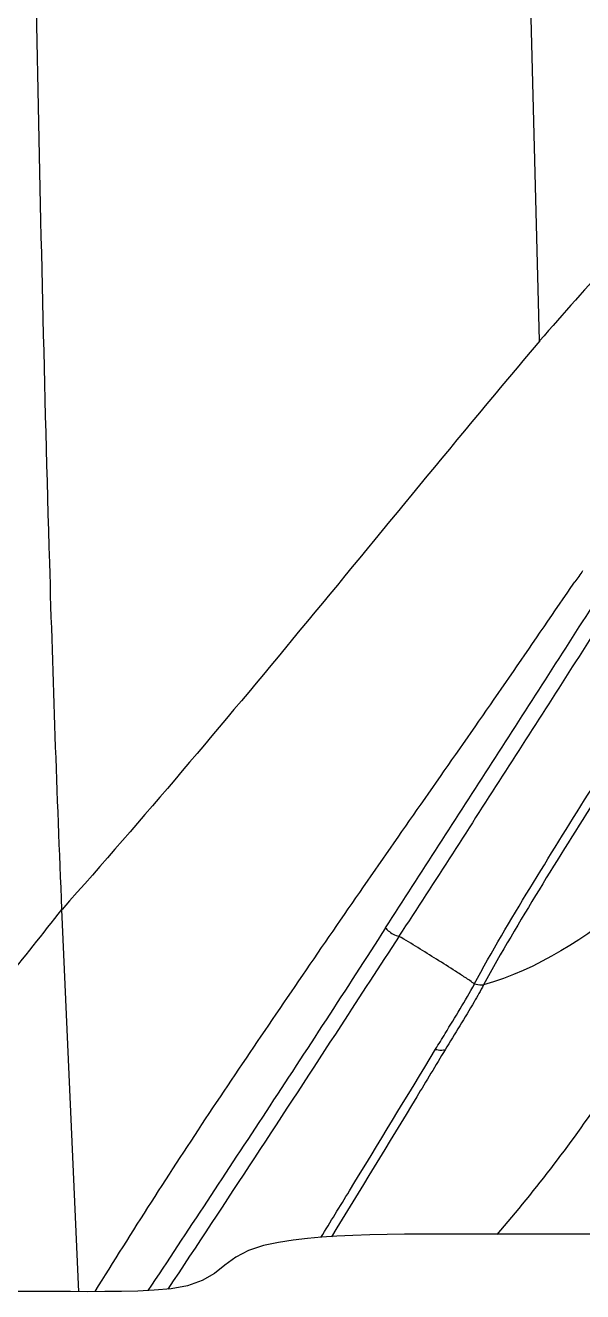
# Model space of a CAD drawing. Header units: millimetres. Extents: x -73584 to -37571, y -61249 to -50748.
# Drawn here: x -53005.63 to -52993.53, y -59245.73 to -59218.21 of the extents above; entities that cross this region are included whole.
import ezdxf

# ---------------------------------------------------------------- set-up
doc = ezdxf.new("R2010")
doc.units = ezdxf.units.MM
doc.header["$LTSCALE"] = 200
doc.layers.add('DIM', color=3, linetype='Continuous')

# ---------------------------------------------------------------- blocks, each defined once
blk = doc.blocks.new('12586')
at = {"color": 7, "linetype": 'Continuous'}
blk.add_line((-40091.845, -54919.361), (-40092.212, -54911.056), dxfattribs=at)
blk.add_line((-40091.845, -54919.361), (-40092.212, -54911.056), dxfattribs=at)
blk.add_lwpolyline([(-40080.726, -54918.109), (-40081.115, -54918.109), (-40081.503, -54918.109), (-40081.897, -54918.109), (-40082.299, -54918.108), (-40082.709, -54918.108), (-40083.126, -54918.108), (-40083.547, -54918.108), (-40083.964, -54918.109), (-40084.376, -54918.111), (-40084.77, -54918.114), (-40085.151, -54918.119), (-40085.526, -54918.127), (-40085.89, -54918.14), (-40086.241, -54918.156), (-40086.575, -54918.179), (-40086.88, -54918.206), (-40087.187, -54918.242), (-40087.504, -54918.291), (-40087.831, -54918.361), (-40088.156, -54918.465), (-40088.432, -54918.608), (-40088.669, -54918.786), (-40088.896, -54918.966), (-40089.161, -54919.12), (-40089.481, -54919.233), (-40089.835, -54919.297), (-40090.207, -54919.331), (-40090.565, -54919.348), (-40090.917, -54919.356), (-40091.281, -54919.36), (-40091.649, -54919.361), (-40092.02, -54919.36), (-40092.397, -54919.36), (-40092.781, -54919.359), (-40093.174, -54919.359)], dxfattribs=at)
blk.add_arc((-40004.622, -54956.853), 92.976, 145.12818, 145.31119, dxfattribs=at)
for points, knots in [([(-40092.209, -54911.055), (-40092.315, -54908.546), (-40092.661, -54898.481), (-40092.809, -54888.411), (-40093.003, -54880.855)], [0, 0, 0, 0, 0.249393, 1, 1, 1, 1]), ([(-40074.086, -54892.39), (-40074.922, -54892.713), (-40076.494, -54893.526), (-40078.545, -54895.111), (-40080.258, -54896.896), (-40081.32, -54898.107), (-40081.838, -54898.699)], [0, 0, 0, 0, 0.266255, 0.521564, 0.766469, 1, 1, 1, 1]), ([(-40081.834, -54898.698), (-40083.591, -54900.778), (-40086.981, -54904.952), (-40090.443, -54909.07), (-40092.208, -54911.055)], [0, 0, 0, 0, 0.506131, 1, 1, 1, 1]), ([(-40091.488, -54919.358), (-40090.683, -54918.055), (-40089.441, -54916.115), (-40087.718, -54913.563), (-40086.406, -54911.642), (-40085.079, -54909.722), (-40083.739, -54907.806), (-40082.398, -54905.881), (-40081.52, -54904.585), (-40081.072, -54903.938)], [0, 0, 0, 0, 0.246948, 0.371283, 0.49636, 0.621867, 0.747497, 0.873245, 1, 1, 1, 1]), ([(-40085.183, -54911.456), (-40084.413, -54910.258), (-40083.252, -54908.461), (-40081.701, -54906.054), (-40080.93, -54904.838), (-40080.532, -54904.232)], [0, 0, 0, 0, 0.497302, 0.746814, 1, 1, 1, 1]), ([(-40080.247, -54904.413), (-40080.643, -54905.02), (-40081.412, -54906.237), (-40082.959, -54908.645), (-40084.117, -54910.442), (-40084.891, -54911.636)], [0, 0, 0, 0, 0.253192, 0.502772, 1, 1, 1, 1]), ([(-40083.257, -54912.678), (-40082.875, -54911.973), (-40082.058, -54910.59), (-40080.99, -54908.887), (-40080.141, -54907.51), (-40079.267, -54906.099), (-40078.63, -54905.017), (-40078.178, -54904.302)], [0, 0, 0, 0, 0.245683, 0.491633, 0.615493, 0.741011, 1, 1, 1, 1]), ([(-40078.02, -54904.373), (-40078.459, -54905.084), (-40079.081, -54906.161), (-40079.946, -54907.56), (-40080.793, -54908.927), (-40081.857, -54910.621), (-40082.673, -54911.995), (-40083.057, -54912.696)], [0, 0, 0, 0, 0.257782, 0.383247, 0.507228, 0.753615, 1, 1, 1, 1]), ([(-40077.168, -54907.868), (-40077.575, -54908.423), (-40078.421, -54909.482), (-40080.232, -54911.301), (-40081.882, -54912.358), (-40083.055, -54912.696)], [0, 0, 0, 0, 0.267681, 0.525402, 1, 1, 1, 1]), ([(-40098.755, -54915.885), (-40098.336, -54915.887), (-40097.523, -54915.818), (-40096.39, -54915.484), (-40095.51, -54914.831), (-40094.819, -54914.082), (-40094.126, -54913.362), (-40093.237, -54912.371), (-40092.624, -54911.582), (-40092.212, -54911.056)], [0, 0, 0, 0, 0.148228, 0.286879, 0.410781, 0.529947, 0.647152, 0.763966, 1, 1, 1, 1]), ([(-40085.182, -54911.456), (-40086.04, -54912.79), (-40087.757, -54915.42), (-40089.484, -54918.043), (-40090.343, -54919.339)], [0, 0, 0, 0, 0.504957, 1, 1, 1, 1]), ([(-40085.183, -54911.456), (-40085.165, -54911.478), (-40085.084, -54911.56), (-40084.977, -54911.619), (-40084.891, -54911.636)], [0, 0, 0, 0, 0.241052, 1, 1, 1, 1]), ([(-40084.89, -54911.636), (-40085.312, -54912.286), (-40086.977, -54914.848), (-40088.65, -54917.405), (-40089.91, -54919.306)], [0, 0, 0, 0, 0.253381, 1, 1, 1, 1]), ([(-40083.253, -54912.679), (-40083.314, -54912.623), (-40083.455, -54912.534), (-40083.728, -54912.354), (-40084.072, -54912.138), (-40084.482, -54911.884), (-40084.755, -54911.719), (-40084.891, -54911.636)], [0, 0, 0, 0, 0.128083, 0.255392, 0.506357, 0.75421, 1, 1, 1, 1]), ([(-40084.098, -54914.094), (-40084.028, -54913.979), (-40083.741, -54913.51), (-40083.454, -54913.041), (-40083.251, -54912.679)], [0, 0, 0, 0, 0.245583, 1, 1, 1, 1]), ([(-40083.055, -54912.696), (-40083.121, -54912.82), (-40083.386, -54913.297), (-40083.679, -54913.757), (-40083.888, -54914.103)], [0, 0, 0, 0, 0.258193, 1, 1, 1, 1]), ([(-40083.055, -54912.696), (-40083.07, -54912.699), (-40083.136, -54912.705), (-40083.203, -54912.691), (-40083.253, -54912.679)], [0, 0, 0, 0, 0.223409, 1, 1, 1, 1]), ([(-40079.664, -54913.884), (-40079.898, -54914.259), (-40080.85, -54915.727), (-40081.91, -54917.127), (-40082.765, -54918.118)], [0, 0, 0, 0, 0.252284, 1, 1, 1, 1]), ([(-40086.586, -54918.183), (-40086.379, -54917.845), (-40085.546, -54916.485), (-40084.718, -54915.121), (-40084.099, -54914.094)], [0, 0, 0, 0, 0.248231, 1, 1, 1, 1]), ([(-40083.889, -54914.103), (-40084.095, -54914.445), (-40084.912, -54915.803), (-40085.738, -54917.156), (-40086.359, -54918.167)], [0, 0, 0, 0, 0.251515, 1, 1, 1, 1]), ([(-40084.097, -54914.095), (-40084.078, -54914.099), (-40084.009, -54914.112), (-40083.937, -54914.114), (-40083.888, -54914.103)], [0, 0, 0, 0, 0.275224, 1, 1, 1, 1])]:
    blk.add_open_spline(points, degree=3, knots=knots, dxfattribs=at)
blk.add_open_spline([(-40081.838, -54898.699), (-40082.007, -54892.717), (-40082.141, -54886.734), (-40082.291, -54880.751)], degree=3, dxfattribs=at)
blk = doc.blocks.new('*U1115')
at = {"layer": 'DIM', "color": 0}
blk.add_blockref('12586', (40121.647, 54909.248), dxfattribs=at)
blk = doc.blocks.new('*U1116')
at = {"layer": 'DIM', "color": 0, "linetype": 'ByBlock', "lineweight": -2, "transparency": 16777216}
blk.add_blockref('*U1115', (1500, 0), dxfattribs=at)

msp = doc.modelspace()

# ---------------------------------------------------------------- block references
at = {"layer": 'DIM', "color": 0}
msp.add_blockref('*U1116', (-54534.278, -59235.614), dxfattribs=at)

doc.saveas('drawing.dxf')
